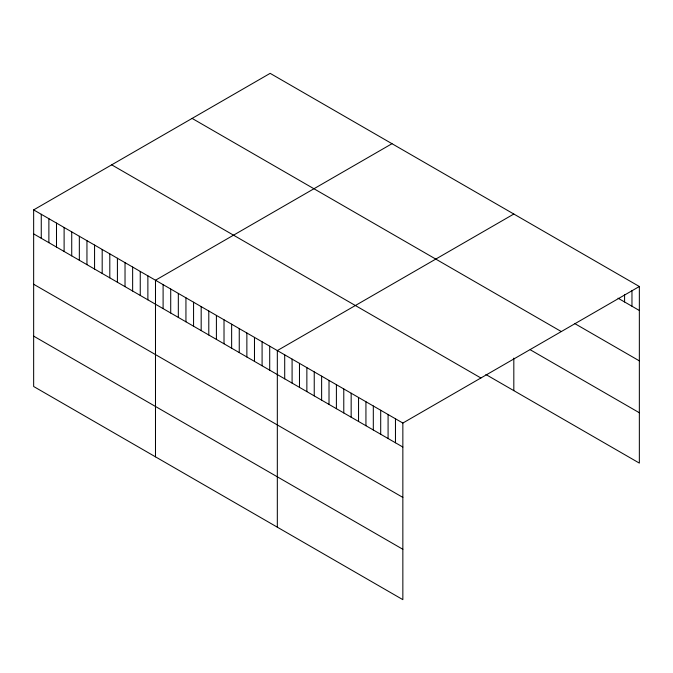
<?xml version="1.0" encoding="UTF-8"?>
<svg xmlns="http://www.w3.org/2000/svg" width="673" height="673" viewBox="0 0 673 673"><rect width="100%" height="100%" fill="white"/><g stroke="black" fill="none" stroke-linecap="round" stroke-linejoin="round"><path stroke-width="1.01" d="M33.65 209.892L402.849 423.048L402.849 599.651L33.65 386.495L33.65 209.892L270.151 73.349L639.35 286.505L639.35 463.108L485.898 374.516M391.989 143.694L155.488 280.229L155.488 456.832M513.819 214.031L277.326 350.574L277.326 527.178M402.849 423.048L639.35 286.505M618.016 298.181L639.35 310.497M574.532 323.444L639.35 360.863M192.108 118.406L561.307 331.562M530.231 349.75L639.35 412.751M111.693 164.835L480.892 377.99M33.65 233.884L402.849 447.04M33.65 284.25L402.849 497.406M33.65 336.13L402.849 549.286M631.964 290.585L631.964 306.24M624.586 294.673L624.586 301.975M513.819 358.112L513.819 390.634M395.463 418.783L395.463 442.775M388.085 414.518L388.085 438.518M380.699 410.261L380.699 434.253M373.313 405.996L373.313 429.988M365.935 401.731L365.935 425.723M358.549 397.465L358.549 421.466M351.163 393.209L351.163 417.201M343.777 388.944L343.777 412.936M336.399 384.678L336.399 408.671M329.013 380.413L329.013 404.414M321.627 376.157L321.627 400.149M314.241 371.891L314.241 395.884M306.863 367.626L306.863 391.619M299.477 363.361L299.477 387.362M292.09 359.096L292.09 383.097M284.704 354.839L284.704 378.832M269.705 346.174L269.705 370.175M262.091 341.783L262.091 365.776M254.478 337.383L254.478 361.376M246.865 332.992L246.865 356.984M239.251 328.592L239.251 352.585M231.638 324.193L231.638 348.193M224.016 319.801L224.016 343.794M216.403 315.401L216.403 339.394M208.79 311.01L208.79 335.003M201.177 306.61L201.177 330.603M193.563 302.211L193.563 326.212M185.941 297.819L185.941 321.812M178.328 293.42L178.328 317.412M170.715 289.028L170.715 313.021M163.102 284.629L163.102 308.621M147.875 275.837L147.875 299.83M140.253 271.438L140.253 295.439M132.64 267.046L132.64 291.039M125.027 262.647L125.027 286.639M117.413 258.247L117.413 282.248M109.8 253.856L109.8 277.848M102.187 249.456L102.187 273.457M94.565 245.065L94.565 269.057M86.952 240.665L86.952 264.657M79.338 236.265L79.338 260.266M71.725 231.874L71.725 255.866M64.112 227.474L64.112 251.475M56.498 223.083L56.498 247.075M48.877 218.683L48.877 242.675M41.263 214.283L41.263 238.284"/></g></svg>
